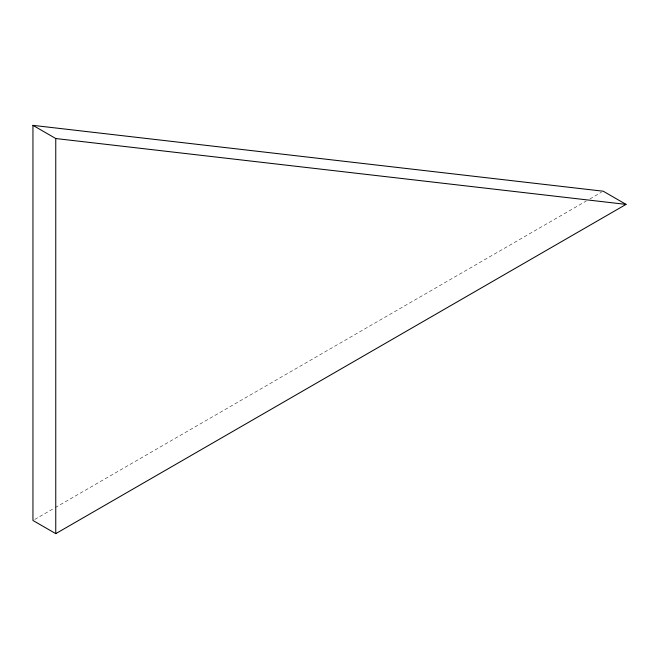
<?xml version="1.0" encoding="UTF-8"?>
<svg xmlns="http://www.w3.org/2000/svg" width="659" height="659" viewBox="0 0 659 659"><rect width="100%" height="100%" fill="white"/><g stroke="black" fill="none" stroke-linecap="round" stroke-linejoin="round"><path stroke-width="0.49" stroke-dasharray="3.29 2.47" d="M34.729 519.44L54.335 508.122M55.224 507.611L586.304 200.995M589.871 198.936L601.453 192.247"/><path stroke-width="0.99" d="M55.76 533.642L626.05 204.389L603.24 191.217L32.95 125.358L32.95 520.47L55.76 533.642L55.76 138.53L32.95 125.358M55.76 138.53L626.05 204.389"/></g></svg>
